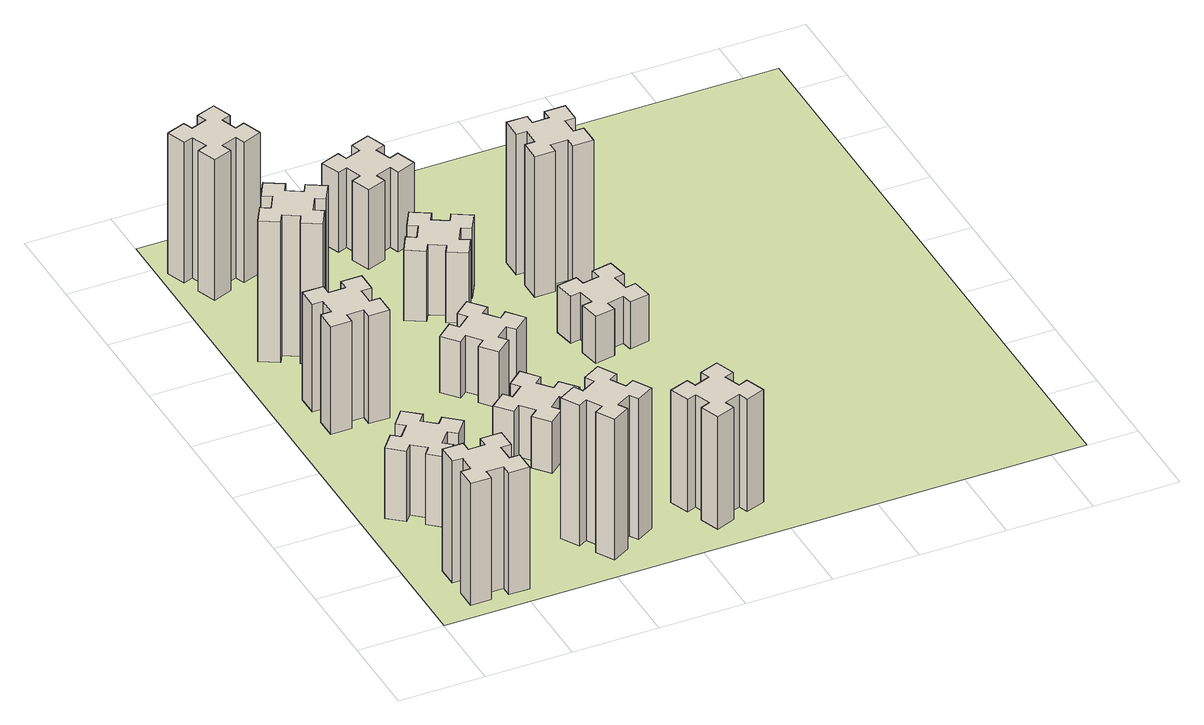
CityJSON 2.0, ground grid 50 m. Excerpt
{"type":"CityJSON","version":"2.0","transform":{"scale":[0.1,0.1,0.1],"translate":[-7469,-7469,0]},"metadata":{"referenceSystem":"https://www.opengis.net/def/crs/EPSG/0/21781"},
"CityObjects":{
"building1":{"type":"Building","attributes":{"class":"1000","function":"1000","usage":"1000","yearOfConstruction":2016,"roofType":"1000","measuredHeight":78,"storeysAboveGround":30,"storeysBelowGround":0},"geometry":[{"type":"Solid","lod":"1","boundaries":[[[[0,1,2,3,4,5,6,7,8,9,10,11,12,13,14,15,16,17,18,19]],[[17,16,20,21]],[[16,15,22,20]],[[15,14,23,22]],[[14,13,24,23]],[[13,12,25,24]],[[12,11,26,25]],[[11,10,27,26]],[[10,9,28,27]],[[9,8,29,28]],[[8,7,30,29]],[[7,6,31,30]],[[6,5,32,31]],[[5,4,33,32]],[[4,3,34,33]],[[3,2,35,34]],[[2,1,36,35]],[[1,0,37,36]],[[0,19,38,37]],[[19,18,39,38]],[[18,17,21,39]],[[24,25,26,27,28,29,30,31,32,33,34,35,36,37,38,39,21,20,22,23]]]]}]},
"building2":{"type":"Building","attributes":{"class":"1000","function":"1000","usage":"1000","yearOfConstruction":2016,"roofType":"1000","measuredHeight":45,"storeysAboveGround":30,"storeysBelowGround":0},"geometry":[{"type":"Solid","lod":"1","boundaries":[[[[40,41,42,43,44,45,46,47,48,49,50,51,52,53,54,55,56,57,58,59]],[[57,56,60,61]],[[56,55,62,60]],[[55,54,63,62]],[[54,53,64,63]],[[53,52,65,64]],[[52,51,66,65]],[[51,50,67,66]],[[50,49,68,67]],[[49,48,69,68]],[[48,47,70,69]],[[47,46,71,70]],[[46,45,72,71]],[[45,44,73,72]],[[44,43,74,73]],[[43,42,75,74]],[[42,41,76,75]],[[41,40,77,76]],[[40,59,78,77]],[[59,58,79,78]],[[58,57,61,79]],[[64,65,66,67,68,69,70,71,72,73,74,75,76,77,78,79,61,60,62,63]]]]}]},
"building3":{"type":"Building","attributes":{"class":"1000","function":"1000","usage":"1000","yearOfConstruction":2016,"roofType":"1000","measuredHeight":69,"storeysAboveGround":30,"storeysBelowGround":0},"geometry":[{"type":"Solid","lod":"1","boundaries":[[[[80,81,82,83,84,85,86,87,88,89,90,91,92,93,94,95,96,97,98,99]],[[97,96,100,101]],[[96,95,102,100]],[[95,94,103,102]],[[94,93,104,103]],[[93,92,105,104]],[[92,91,106,105]],[[91,90,107,106]],[[90,89,108,107]],[[89,88,109,108]],[[88,87,110,109]],[[87,86,111,110]],[[86,85,112,111]],[[85,84,113,112]],[[84,83,114,113]],[[83,82,115,114]],[[82,81,116,115]],[[81,80,117,116]],[[80,99,118,117]],[[99,98,119,118]],[[98,97,101,119]],[[104,105,106,107,108,109,110,111,112,113,114,115,116,117,118,119,101,100,102,103]]]]}]},
"building4":{"type":"Building","attributes":{"class":"1000","function":"1000","usage":"1000","yearOfConstruction":2016,"roofType":"1000","measuredHeight":90,"storeysAboveGround":30,"storeysBelowGround":0},"geometry":[{"type":"Solid","lod":"1","boundaries":[[[[120,121,122,123,124,125,126,127,128,129,130,131,132,133,134,135,136,137,138,139]],[[137,136,140,141]],[[136,135,142,140]],[[135,134,143,142]],[[134,133,144,143]],[[133,132,145,144]],[[132,131,146,145]],[[131,130,147,146]],[[130,129,148,147]],[[129,128,149,148]],[[128,127,150,149]],[[127,126,151,150]],[[126,125,152,151]],[[125,124,153,152]],[[124,123,154,153]],[[123,122,155,154]],[[122,121,156,155]],[[121,120,157,156]],[[120,139,158,157]],[[139,138,159,158]],[[138,137,141,159]],[[144,145,146,147,148,149,150,151,152,153,154,155,156,157,158,159,141,140,142,143]]]]}]},
"building5":{"type":"Building","attributes":{"class":"1000","function":"1000","usage":"1000","yearOfConstruction":2016,"roofType":"1000","measuredHeight":90,"storeysAboveGround":30,"storeysBelowGround":0},"geometry":[{"type":"Solid","lod":"1","boundaries":[[[[160,161,162,163,164,165,166,167,168,169,170,171,172,173,174,175,176,177,178,179]],[[177,176,180,181]],[[176,175,182,180]],[[175,174,183,182]],[[174,173,184,183]],[[173,172,185,184]],[[172,171,186,185]],[[171,170,187,186]],[[170,169,188,187]],[[169,168,189,188]],[[168,167,190,189]],[[167,166,191,190]],[[166,165,192,191]],[[165,164,193,192]],[[164,163,194,193]],[[163,162,195,194]],[[162,161,196,195]],[[161,160,197,196]],[[160,179,198,197]],[[179,178,199,198]],[[178,177,181,199]],[[184,185,186,187,188,189,190,191,192,193,194,195,196,197,198,199,181,180,182,183]]]]}]},
"building6":{"type":"Building","attributes":{"class":"1000","function":"1000","usage":"1000","yearOfConstruction":2016,"roofType":"1000","measuredHeight":90,"storeysAboveGround":30,"storeysBelowGround":0},"geometry":[{"type":"Solid","lod":"1","boundaries":[[[[200,201,202,203,204,205,206,207,208,209,210,211,212,213,214,215,216,217,218,219]],[[217,216,220,221]],[[216,215,222,220]],[[215,214,223,222]],[[214,213,224,223]],[[213,212,225,224]],[[212,211,226,225]],[[211,210,227,226]],[[210,209,228,227]],[[209,208,229,228]],[[208,207,230,229]],[[207,206,231,230]],[[206,205,232,231]],[[205,204,233,232]],[[204,203,234,233]],[[203,202,235,234]],[[202,201,236,235]],[[201,200,237,236]],[[200,219,238,237]],[[219,218,239,238]],[[218,217,221,239]],[[224,225,226,227,228,229,230,231,232,233,234,235,236,237,238,239,221,220,222,223]]]]}]},
"building7":{"type":"Building","attributes":{"class":"1000","function":"1000","usage":"1000","yearOfConstruction":2016,"roofType":"1000","measuredHeight":33,"storeysAboveGround":30,"storeysBelowGround":0},"geometry":[{"type":"Solid","lod":"1","boundaries":[[[[240,241,242,243,244,245,246,247,248,249,250,251,252,253,254,255,256,257,258,259]],[[257,256,260,261]],[[256,255,262,260]],[[255,254,263,262]],[[254,253,264,263]],[[253,252,265,264]],[[252,251,266,265]],[[251,250,267,266]],[[250,249,268,267]],[[249,248,269,268]],[[248,247,270,269]],[[247,246,271,270]],[[246,245,272,271]],[[245,244,273,272]],[[244,243,274,273]],[[243,242,275,274]],[[242,241,276,275]],[[241,240,277,276]],[[240,259,278,277]],[[259,258,279,278]],[[258,257,261,279]],[[264,265,266,267,268,269,270,271,272,273,274,275,276,277,278,279,261,260,262,263]]]]}]},
"building8":{"type":"Building","attributes":{"class":"1000","function":"1000","usage":"1000","yearOfConstruction":2016,"roofType":"1000","measuredHeight":36,"storeysAboveGround":30,"storeysBelowGround":0},"geometry":[{"type":"Solid","lod":"1","boundaries":[[[[280,281,282,283,284,285,286,287,288,289,290,291,292,293,294,295,296,297,298,299]],[[297,296,300,301]],[[296,295,302,300]],[[295,294,303,302]],[[294,293,304,303]],[[293,292,305,304]],[[292,291,306,305]],[[291,290,307,306]],[[290,289,308,307]],[[289,288,309,308]],[[288,287,310,309]],[[287,286,311,310]],[[286,285,312,311]],[[285,284,313,312]],[[284,283,314,313]],[[283,282,315,314]],[[282,281,316,315]],[[281,280,317,316]],[[280,299,318,317]],[[299,298,319,318]],[[298,297,301,319]],[[304,305,306,307,308,309,310,311,312,313,314,315,316,317,318,319,301,300,302,303]]]]}]},
"building9":{"type":"Building","attributes":{"class":"1000","function":"1000","usage":"1000","yearOfConstruction":2016,"roofType":"1000","measuredHeight":72,"storeysAboveGround":30,"storeysBelowGround":0},"geometry":[{"type":"Solid","lod":"1","boundaries":[[[[320,321,322,323,324,325,326,327,328,329,330,331,332,333,334,335,336,337,338,339]],[[337,336,340,341]],[[336,335,342,340]],[[335,334,343,342]],[[334,333,344,343]],[[333,332,345,344]],[[332,331,346,345]],[[331,330,347,346]],[[330,329,348,347]],[[329,328,349,348]],[[328,327,350,349]],[[327,326,351,350]],[[326,325,352,351]],[[325,324,353,352]],[[324,323,354,353]],[[323,322,355,354]],[[322,321,356,355]],[[321,320,357,356]],[[320,339,358,357]],[[339,338,359,358]],[[338,337,341,359]],[[344,345,346,347,348,349,350,351,352,353,354,355,356,357,358,359,341,340,342,343]]]]}]},
"building10":{"type":"Building","attributes":{"class":"1000","function":"1000","usage":"1000","yearOfConstruction":2016,"roofType":"1000","measuredHeight":45,"storeysAboveGround":30,"storeysBelowGround":0},"geometry":[{"type":"Solid","lod":"1","boundaries":[[[[360,361,362,363,364,365,366,367,368,369,370,371,372,373,374,375,376,377,378,379]],[[377,376,380,381]],[[376,375,382,380]],[[375,374,383,382]],[[374,373,384,383]],[[373,372,385,384]],[[372,371,386,385]],[[371,370,387,386]],[[370,369,388,387]],[[369,368,389,388]],[[368,367,390,389]],[[367,366,391,390]],[[366,365,392,391]],[[365,364,393,392]],[[364,363,394,393]],[[363,362,395,394]],[[362,361,396,395]],[[361,360,397,396]],[[360,379,398,397]],[[379,378,399,398]],[[378,377,381,399]],[[384,385,386,387,388,389,390,391,392,393,394,395,396,397,398,399,381,380,382,383]]]]}]},
"building11":{"type":"Building","attributes":{"class":"1000","function":"1000","usage":"1000","yearOfConstruction":2016,"roofType":"1000","measuredHeight":51,"storeysAboveGround":30,"storeysBelowGround":0},"geometry":[{"type":"Solid","lod":"1","boundaries":[[[[400,401,402,403,404,405,406,407,408,409,410,411,412,413,414,415,416,417,418,419]],[[417,416,420,421]],[[416,415,422,420]],[[415,414,423,422]],[[414,413,424,423]],[[413,412,425,424]],[[412,411,426,425]],[[411,410,427,426]],[[410,409,428,427]],[[409,408,429,428]],[[408,407,430,429]],[[407,406,431,430]],[[406,405,432,431]],[[405,404,433,432]],[[404,403,434,433]],[[403,402,435,434]],[[402,401,436,435]],[[401,400,437,436]],[[400,419,438,437]],[[419,418,439,438]],[[418,417,421,439]],[[424,425,426,427,428,429,430,431,432,433,434,435,436,437,438,439,421,420,422,423]]]]}]},
"building12":{"type":"Building","attributes":{"class":"1000","function":"1000","usage":"1000","yearOfConstruction":2016,"roofType":"1000","measuredHeight":30,"storeysAboveGround":30,"storeysBelowGround":0},"geometry":[{"type":"Solid","lod":"1","boundaries":[[[[440,441,442,443,444,445,446,447,448,449,450,451,452,453,454,455,456,457,458,459]],[[457,456,460,461]],[[456,455,462,460]],[[455,454,463,462]],[[454,453,464,463]],[[453,452,465,464]],[[452,451,466,465]],[[451,450,467,466]],[[450,449,468,467]],[[449,448,469,468]],[[448,447,470,469]],[[447,446,471,470]],[[446,445,472,471]],[[445,444,473,472]],[[444,443,474,473]],[[443,442,475,474]],[[442,441,476,475]],[[441,440,477,476]],[[440,459,478,477]],[[459,458,479,478]],[[458,457,461,479]],[[464,465,466,467,468,469,470,471,472,473,474,475,476,477,478,479,461,460,462,463]]]]}]},
"building13":{"type":"Building","attributes":{"class":"1000","function":"1000","usage":"1000","yearOfConstruction":2016,"roofType":"1000","measuredHeight":90,"storeysAboveGround":30,"storeysBelowGround":0},"geometry":[{"type":"Solid","lod":"1","boundaries":[[[[480,481,482,483,484,485,486,487,488,489,490,491,492,493,494,495,496,497,498,499]],[[497,496,500,501]],[[496,495,502,500]],[[495,494,503,502]],[[494,493,504,503]],[[493,492,505,504]],[[492,491,506,505]],[[491,490,507,506]],[[490,489,508,507]],[[489,488,509,508]],[[488,487,510,509]],[[487,486,511,510]],[[486,485,512,511]],[[485,484,513,512]],[[484,483,514,513]],[[483,482,515,514]],[[482,481,516,515]],[[481,480,517,516]],[[480,499,518,517]],[[499,498,519,518]],[[498,497,501,519]],[[504,505,506,507,508,509,510,511,512,513,514,515,516,517,518,519,501,500,502,503]]]]}]},
"landuse1":{"type":"LandUse","attributes":{"name":"plot1","function":"1010"},"geometry":[{"type":"MultiSurface","lod":"1","boundaries":[[[520,521,522,523]]]}]}
},
"vertices":[
[265,325,0],[265,225,0],[205,225,0],[205,105,0],[325,105,0],[325,165,0],[425,165,0],[425,105,0],[545,105,0],[545,225,0],[485,225,0],[485,325,0],[545,325,0],[545,445,0],[425,445,0],[425,385,0],[325,385,0],[325,445,0],[205,445,0],[205,325,0],[325,385,780],[325,445,780],[425,385,780],[425,445,780],[545,445,780],[545,325,780],[485,325,780],[485,225,780],[545,225,780],[545,105,780],[425,105,780],[425,165,780],[325,165,780],[325,105,780],[205,105,780],[205,225,780],[265,225,780],[265,325,780],[205,325,780],[205,445,780],
[484,1067,0],[408,1132,0],[446,1178,0],[354,1255,0],[277,1163,0],[323,1124,0],[259,1048,0],[213,1086,0],[136,994,0],[228,917,0],[266,963,0],[343,899,0],[304,853,0],[396,776,0],[473,868,0],[427,906,0],[492,983,0],[538,944,0],[615,1036,0],[523,1113,0],[492,983,450],[538,944,450],[427,906,450],[473,868,450],[396,776,450],[304,853,450],[343,899,450],[266,963,450],[228,917,450],[136,994,450],[213,1086,450],[259,1048,450],[323,1124,450],[277,1163,450],[354,1255,450],[446,1178,450],[408,1132,450],[484,1067,450],[523,1113,450],[615,1036,450],
[425,2065,0],[325,2065,0],[325,2125,0],[205,2125,0],[205,2005,0],[265,2005,0],[265,1905,0],[205,1905,0],[205,1785,0],[325,1785,0],[325,1845,0],[425,1845,0],[425,1785,0],[545,1785,0],[545,1905,0],[485,1905,0],[485,2005,0],[545,2005,0],[545,2125,0],[425,2125,0],[485,2005,690],[545,2005,690],[485,1905,690],[545,1905,690],[545,1785,690],[425,1785,690],[425,1845,690],[325,1845,690],[325,1785,690],[205,1785,690],[205,1905,690],[265,1905,690],[265,2005,690],[205,2005,690],[205,2125,690],[325,2125,690],[325,2065,690],[425,2065,690],[425,2125,690],[545,2125,690],
[474,2666,0],[387,2716,0],[417,2768,0],[313,2828,0],[253,2724,0],[305,2694,0],[255,2607,0],[203,2637,0],[143,2533,0],[247,2473,0],[277,2525,0],[364,2475,0],[334,2423,0],[438,2363,0],[498,2467,0],[446,2497,0],[496,2584,0],[548,2554,0],[608,2658,0],[504,2718,0],[496,2584,900],[548,2554,900],[446,2497,900],[498,2467,900],[438,2363,900],[334,2423,900],[364,2475,900],[277,2525,900],[247,2473,900],[143,2533,900],[203,2637,900],[255,2607,900],[305,2694,900],[253,2724,900],[313,2828,900],[417,2768,900],[387,2716,900],[474,2666,900],[504,2718,900],[608,2658,900],
[1127,255,0],[1214,305,0],[1244,253,0],[1348,313,0],[1288,417,0],[1236,387,0],[1186,474,0],[1238,504,0],[1178,608,0],[1074,548,0],[1104,496,0],[1017,446,0],[987,498,0],[883,438,0],[943,334,0],[995,364,0],[1045,277,0],[993,247,0],[1053,143,0],[1157,203,0],[1045,277,900],[993,247,900],[995,364,900],[943,334,900],[883,438,900],[987,498,900],[1017,446,900],[1104,496,900],[1074,548,900],[1178,608,900],[1238,504,900],[1186,474,900],[1236,387,900],[1288,417,900],[1348,313,900],[1244,253,900],[1214,305,900],[1127,255,900],[1157,203,900],[1053,143,900],
[155,3345,0],[189,3251,0],[133,3230,0],[174,3117,0],[287,3159,0],[266,3215,0],[360,3249,0],[380,3193,0],[493,3234,0],[452,3347,0],[396,3326,0],[362,3420,0],[418,3440,0],[377,3553,0],[264,3512,0],[285,3456,0],[191,3422,0],[170,3478,0],[57,3437,0],[99,3324,0],[191,3422,900],[170,3478,900],[285,3456,900],[264,3512,900],[377,3553,900],[418,3440,900],[362,3420,900],[396,3326,900],[452,3347,900],[493,3234,900],[380,3193,900],[360,3249,900],[266,3215,900],[287,3159,900],[174,3117,900],[133,3230,900],[189,3251,900],[155,3345,900],[99,3324,900],[57,3437,900],
[1083,1332,0],[1006,1267,0],[968,1313,0],[876,1236,0],[953,1144,0],[999,1183,0],[1063,1106,0],[1017,1068,0],[1094,976,0],[1186,1053,0],[1148,1099,0],[1224,1163,0],[1263,1117,0],[1355,1194,0],[1278,1286,0],[1232,1248,0],[1167,1324,0],[1213,1363,0],[1136,1455,0],[1044,1378,0],[1167,1324,330],[1213,1363,330],[1232,1248,330],[1278,1286,330],[1355,1194,330],[1263,1117,330],[1224,1163,330],[1148,1099,330],[1186,1053,330],[1094,976,330],[1017,1068,330],[1063,1106,330],[999,1183,330],[953,1144,330],[876,1236,330],[968,1313,330],[1006,1267,330],[1083,1332,330],[1044,1378,330],[1136,1455,330],
[1083,1972,0],[1006,1907,0],[968,1953,0],[876,1876,0],[953,1784,0],[999,1823,0],[1063,1746,0],[1017,1708,0],[1094,1616,0],[1186,1693,0],[1148,1739,0],[1224,1803,0],[1263,1757,0],[1355,1834,0],[1278,1926,0],[1232,1888,0],[1167,1964,0],[1213,2003,0],[1136,2095,0],[1044,2018,0],[1167,1964,360],[1213,2003,360],[1232,1888,360],[1278,1926,360],[1355,1834,360],[1263,1757,360],[1224,1803,360],[1148,1739,360],[1186,1693,360],[1094,1616,360],[1017,1708,360],[1063,1746,360],[999,1823,360],[953,1784,360],[876,1876,360],[968,1953,360],[1006,1907,360],[1083,1972,360],[1044,2018,360],[1136,2095,360],
[1765,496,0],[1671,462,0],[1650,518,0],[1537,477,0],[1579,364,0],[1635,385,0],[1669,291,0],[1613,270,0],[1654,157,0],[1767,199,0],[1746,255,0],[1840,289,0],[1860,233,0],[1973,274,0],[1932,387,0],[1876,366,0],[1842,460,0],[1898,480,0],[1857,593,0],[1744,552,0],[1842,460,720],[1898,480,720],[1876,366,720],[1932,387,720],[1973,274,720],[1860,233,720],[1840,289,720],[1746,255,720],[1767,199,720],[1654,157,720],[1613,270,720],[1669,291,720],[1635,385,720],[1579,364,720],[1537,477,720],[1650,518,720],[1671,462,720],[1765,496,720],[1744,552,720],[1857,593,720],
[1117,2525,0],[1204,2475,0],[1174,2423,0],[1278,2363,0],[1338,2467,0],[1286,2497,0],[1336,2584,0],[1388,2554,0],[1448,2658,0],[1344,2718,0],[1314,2666,0],[1227,2716,0],[1257,2768,0],[1153,2828,0],[1093,2724,0],[1145,2694,0],[1095,2607,0],[1043,2637,0],[983,2533,0],[1087,2473,0],[1095,2607,450],[1043,2637,450],[1145,2694,450],[1093,2724,450],[1153,2828,450],[1257,2768,450],[1227,2716,450],[1314,2666,450],[1344,2718,450],[1448,2658,450],[1388,2554,450],[1336,2584,450],[1286,2497,450],[1338,2467,450],[1278,2363,450],[1174,2423,450],[1204,2475,450],[1117,2525,450],[1087,2473,450],[983,2533,450],
[1125,3356,0],[1031,3322,0],[1010,3378,0],[897,3337,0],[939,3224,0],[995,3245,0],[1029,3151,0],[973,3130,0],[1014,3017,0],[1127,3059,0],[1106,3115,0],[1200,3149,0],[1220,3093,0],[1333,3134,0],[1292,3247,0],[1236,3226,0],[1202,3320,0],[1258,3340,0],[1217,3453,0],[1104,3412,0],[1202,3320,510],[1258,3340,510],[1236,3226,510],[1292,3247,510],[1333,3134,510],[1220,3093,510],[1200,3149,510],[1106,3115,510],[1127,3059,510],[1014,3017,510],[973,3130,510],[1029,3151,510],[995,3245,510],[939,3224,510],[897,3337,510],[1010,3378,510],[1031,3322,510],[1125,3356,510],[1104,3412,510],[1217,3453,510],
[1972,1925,0],[1955,2024,0],[2014,2034,0],[1993,2152,0],[1875,2131,0],[1885,2072,0],[1787,2055,0],[1777,2114,0],[1658,2093,0],[1679,1975,0],[1738,1985,0],[1756,1887,0],[1697,1877,0],[1717,1758,0],[1836,1779,0],[1825,1838,0],[1924,1856,0],[1934,1797,0],[2052,1817,0],[2031,1936,0],[1924,1856,300],[1934,1797,300],[1825,1838,300],[1836,1779,300],[1717,1758,300],[1697,1877,300],[1756,1887,300],[1738,1985,300],[1679,1975,300],[1658,2093,300],[1777,2114,300],[1787,2055,300],[1885,2072,300],[1875,2131,300],[1993,2152,300],[2014,2034,300],[1955,2024,300],[1972,1925,300],[2031,1936,300],[2052,1817,300],
[1905,2705,0],[1805,2705,0],[1805,2765,0],[1685,2765,0],[1685,2645,0],[1745,2645,0],[1745,2545,0],[1685,2545,0],[1685,2425,0],[1805,2425,0],[1805,2485,0],[1905,2485,0],[1905,2425,0],[2025,2425,0],[2025,2545,0],[1965,2545,0],[1965,2645,0],[2025,2645,0],[2025,2765,0],[1905,2765,0],[1965,2645,900],[2025,2645,900],[1965,2545,900],[2025,2545,900],[2025,2425,900],[1905,2425,900],[1905,2485,900],[1805,2485,900],[1805,2425,900],[1685,2425,900],[1685,2545,900],[1745,2545,900],[1745,2645,900],[1685,2645,900],[1685,2765,900],[1805,2765,900],[1805,2705,900],[1905,2705,900],[1905,2765,900],[2025,2765,900],
[5,3705,0],[3705,3705,0],[3705,5,0],[5,5,0]
]}
